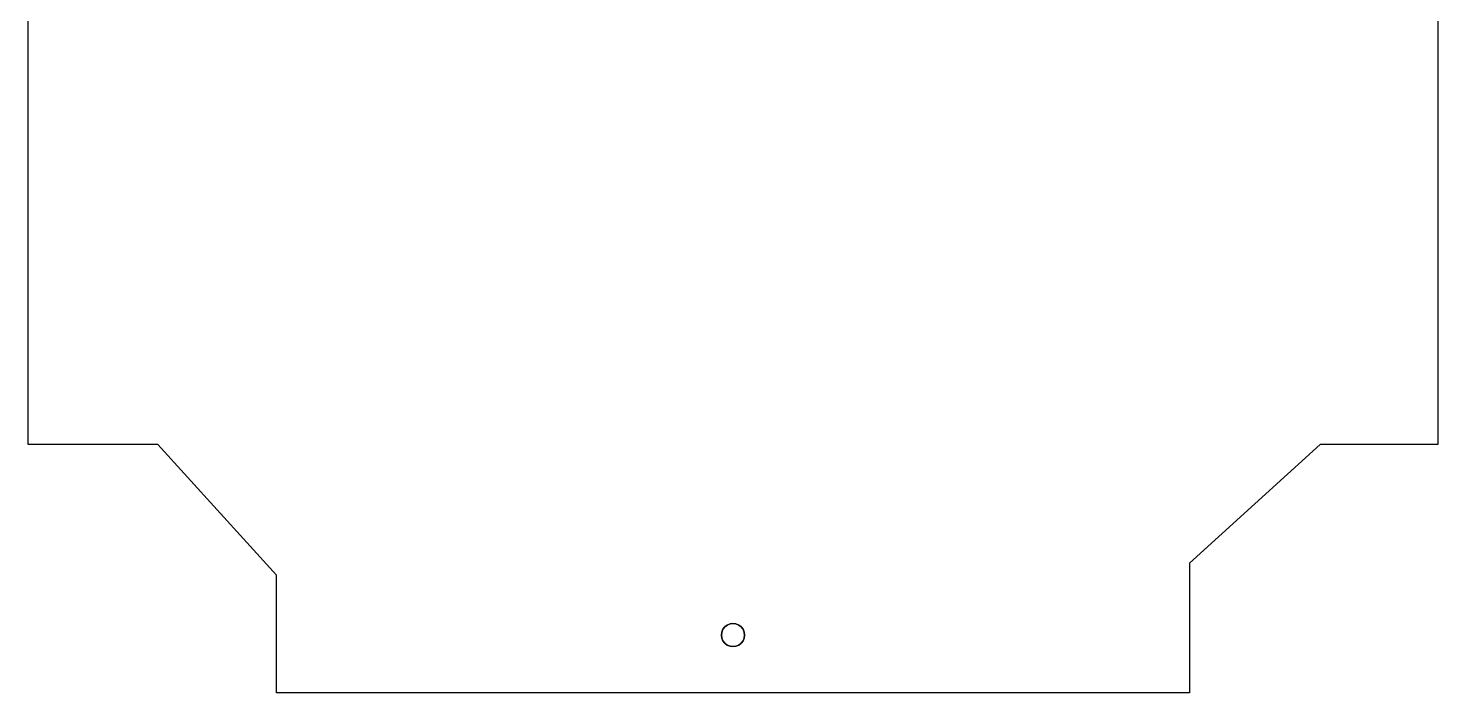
# Model space of a CAD drawing. Header units: metres. Extents: x 29 to 273, y -598 to -354.
# Drawn here: x 28.9 to 272.9, y -597.7 to -482.6 of the extents above; entities that cross this region are included whole.
import ezdxf

# ---------------------------------------------------------------- set-up
doc = ezdxf.new("R2010")
doc.units = ezdxf.units.M

msp = doc.modelspace()

# ---------------------------------------------------------------- linework, layer by layer
at = {"layer": 'GROUP0'}
for points in [[(71.85, -376.17, 20), (71.85, -353.73, 20), (229.85, -353.73, 20), (229.85, -374.12, 20), (250.41, -396.73, 20), (272.85, -396.73, 20), (272.85, -554.73, 20), (252.47, -554.73, 20), (229.85, -575.29, 20), (229.85, -597.73, 20), (71.85, -597.73, 20), (71.85, -577.35, 20), (51.3, -554.73, 20), (28.85, -554.73, 20), (28.85, -396.73, 20), (49.24, -396.73, 20), (71.85, -376.17, 20)], [(149.85, -589.46, 20), (150.34, -589.66, 20), (150.85, -589.73, 20), (151.37, -589.66, 20), (151.85, -589.46, 20), (152.27, -589.15, 20), (152.59, -588.73, 20), (152.79, -588.25, 20), (152.85, -587.73, 20), (152.79, -587.21, 20), (152.59, -586.73, 20), (152.27, -586.32, 20), (151.85, -586, 20), (151.37, -585.8, 20), (150.85, -585.73, 20), (150.34, -585.8, 20), (149.85, -586, 20), (149.44, -586.32, 20), (149.12, -586.73, 20), (148.92, -587.21, 20), (148.85, -587.73, 20), (148.92, -588.25, 20), (149.12, -588.73, 20), (149.44, -589.15, 20), (149.85, -589.46, 20)], [(150.34, -589.66, 20), (149.85, -589.46, 20), (149.44, -589.15, 20), (149.12, -588.73, 20), (148.92, -588.25, 20), (148.85, -587.73, 20), (148.92, -587.21, 20), (149.12, -586.73, 20), (149.44, -586.32, 20), (149.85, -586, 20), (150.34, -585.8, 20), (150.85, -585.73, 20), (151.37, -585.8, 20), (151.85, -586, 20), (152.27, -586.32, 20), (152.59, -586.73, 20), (152.79, -587.21, 20), (152.85, -587.73, 20), (152.79, -588.25, 20), (152.59, -588.73, 20), (152.27, -589.15, 20), (151.85, -589.46, 20), (151.37, -589.66, 20), (150.85, -589.73, 20), (150.34, -589.66, 20)]]:
    msp.add_polyline3d(points, dxfattribs=at)

doc.saveas('drawing.dxf')
